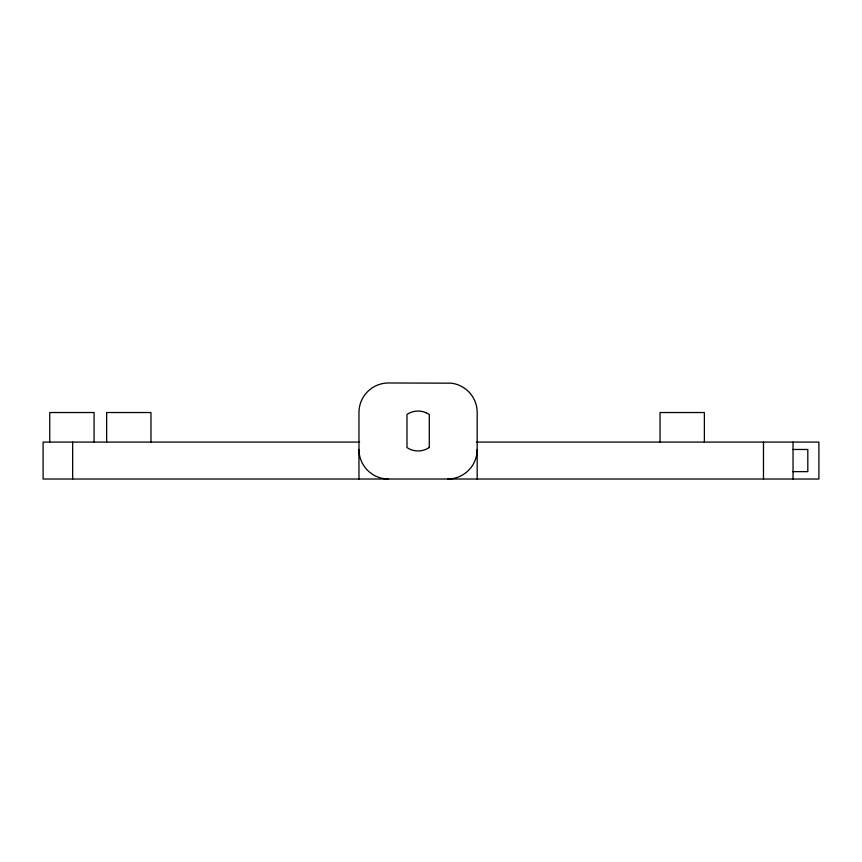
<?xml version="1.0" encoding="UTF-8"?>
<svg xmlns="http://www.w3.org/2000/svg" width="862" height="862" viewBox="0 0 862 862"><rect width="100%" height="100%" fill="white"/><g stroke="black" fill="none" stroke-linecap="round" stroke-linejoin="round"><path stroke-width="1.29" d="M359.648 442.087L43.1 442.087L43.1 479.024L818.9 479.024L818.9 442.087L476.611 442.087M793.04 449.468L807.813 449.468L807.813 471.633L793.04 471.633M425.419 412.456L425.99 412.693M793.04 442.087L793.04 479.024M763.484 442.087L763.484 479.024M704.373 442.087L704.373 412.532L660.044 412.532L660.044 442.087M477.182 479.024L477.182 412.532A29.556 29.556 0 0 0 451.483 383.181L388.514 382.976A29.556 29.556 0 0 0 358.958 412.532L358.958 479.024M150.969 442.087L150.969 412.532L106.64 412.532L106.64 442.087M94.077 442.087L94.077 412.532L49.748 412.532L49.748 442.087M72.656 442.087L72.656 479.024M477.182 449.468A29.556 29.556 0 0 1 447.626 479.024M388.514 479.024A29.556 29.556 0 0 1 358.958 449.468M429.287 447.497L429.287 414.503A19.945 19.945 0 0 0 406.983 414.417L406.983 447.583A19.945 19.945 0 0 0 429.287 447.497"/></g></svg>
